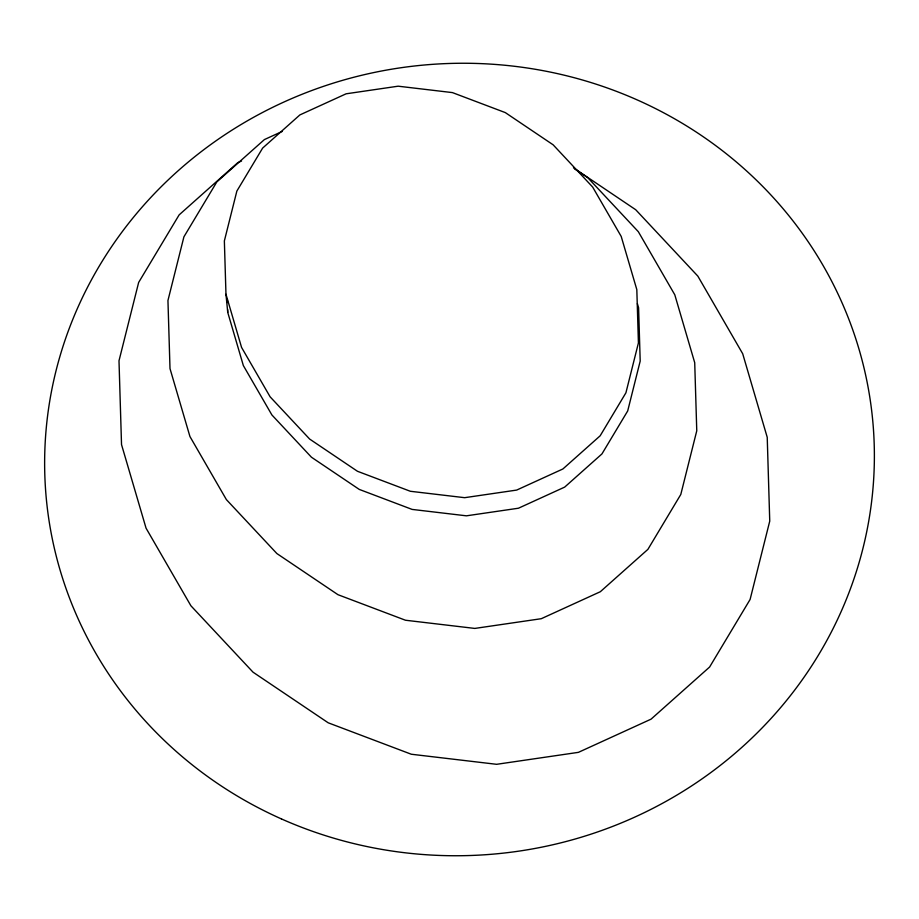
<?xml version="1.0" encoding="UTF-8"?>
<svg xmlns="http://www.w3.org/2000/svg" width="919" height="919" viewBox="0 0 919 919"><rect width="100%" height="100%" fill="white"/><g stroke="black" fill="none" stroke-linecap="round" stroke-linejoin="round"><path stroke-width="1.38" d="M282.374 131.36L264.408 139.573L216.815 181.939L183.915 236.826L167.947 300.502L170.004 368.611L189.934 436.525L226.384 499.603L276.872 553.548L337.962 594.696L405.474 620.233L474.824 628.424L541.28 618.705L600.314 591.733L647.906 549.367L680.795 494.468L696.763 430.804L694.718 362.695L674.787 294.781L638.337 231.703L587.85 177.758L574.926 169.05M241.582 160.963L237.688 162.743L179.136 214.885L138.654 282.432L118.999 360.776L121.526 444.601L146.052 528.161L190.911 605.782L253.035 672.18L328.209 722.805L411.298 754.235L496.628 764.309L578.407 752.351L651.054 719.163L709.617 667.022L750.099 599.475L769.743 521.13L767.227 437.306L742.701 353.746L697.843 276.125L635.707 209.727L573.456 167.798M637.395 303.672L638.59 307.762L640.198 361.087L627.7 410.942L601.945 453.929L564.68 487.104L518.454 508.218L466.427 515.823L412.126 509.413L359.26 489.413L311.426 457.202L271.898 414.963L243.351 365.567L227.74 312.391L225.971 294.252L224.362 240.927L236.861 191.072L262.627 148.097L299.881 114.921L346.107 93.807L398.145 86.191L452.435 92.601L505.312 112.6L553.135 144.811L592.663 187.062L621.21 236.447L636.821 289.623L638.418 342.948L625.919 392.804L600.164 435.79L562.899 468.966L516.673 490.08L464.646 497.684L410.345 491.274L357.48 471.286L309.646 439.064L270.117 396.824L241.571 347.428L225.971 294.252M227.361 299.766L227.452 302.569M227.659 309.588L227.74 312.391M281.478 818.944A415.055 396.066 -5.6 0 0 873.05 424.199A415.055 396.066 -5.6 0 0 223.972 135.357A415.055 396.066 -5.6 0 0 281.478 818.944"/></g></svg>
